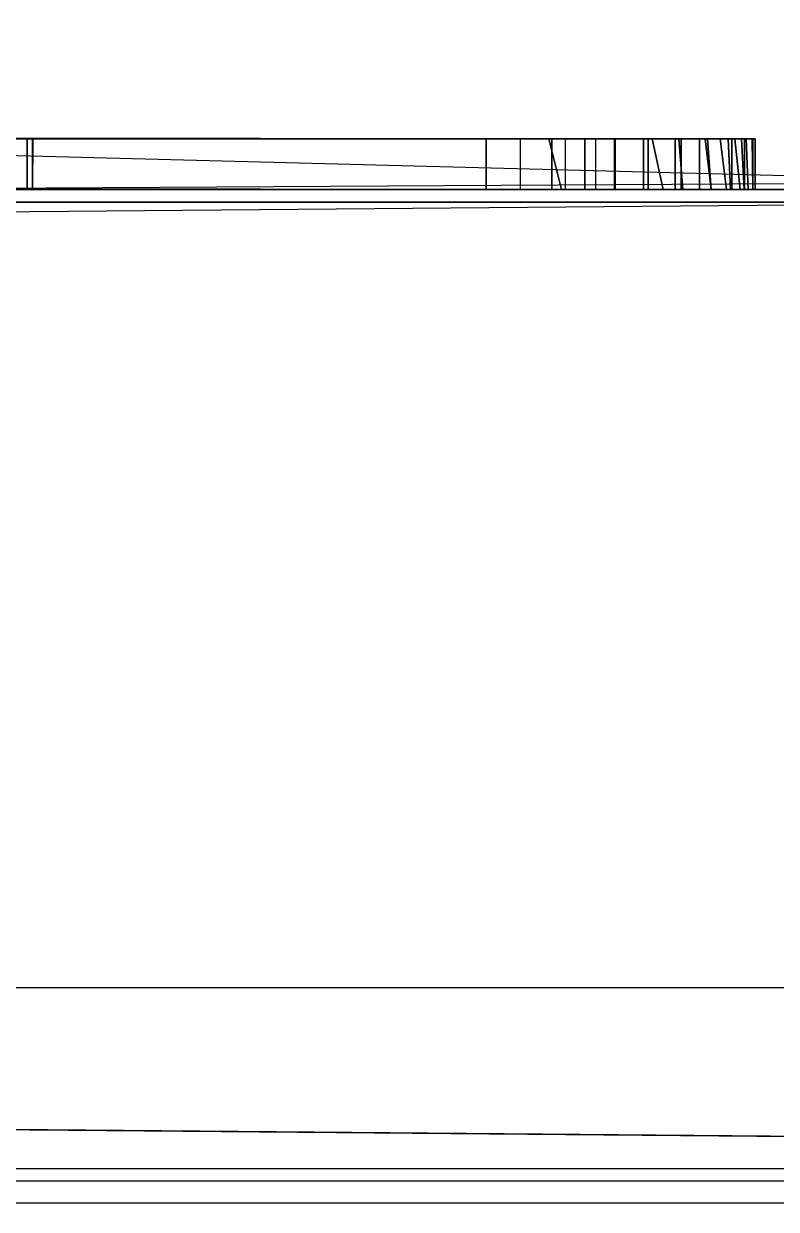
# Model space of a CAD drawing. Extents: x -13 to 157, y -487 to -35.
# Drawn here: x 7.82 to 19.7, y -62.71 to -44 of the extents above; entities that cross this region are included whole.
import ezdxf

# ---------------------------------------------------------------- set-up
doc = ezdxf.new("R2010")
doc.units = 0
doc.header["$MEASUREMENT"] = 0
doc.layers.add('3D', color=12, linetype='Continuous', true_color=0xca0707)

msp = doc.modelspace()

# ---------------------------------------------------------------- linework, layer by layer
at = {"layer": '3D'}
for p, q in [((7.848, -46.612, 52.813), (16.369, -46.612, 52.813)), ((7.848, -46.612, 596.813), (16.369, -46.612, 596.813))]:
    msp.add_line(p, q, dxfattribs=at)
for points in [[(28.144, -34.612, 40.038), (28.144, -46.612, 40.038), (1.844, -45.929, 40.038), (1.844, -34.612, 40.038)], [(2.469, -61.412, 146.613), (3.669, -46.612, 146.613), (140.269, -45.812, 146.608), (140.262, -62.612, 146.613)], [(139.469, -46.612, 43.213), (140.269, -45.812, 146.613), (2.469, -47.012, 146.613), (4.469, -46.612, 43.213)], [(3.669, -45.812, 52.813), (3.427, -45.893, 52.813), (7.208, -45.812, 75.32), (7.956, -45.812, 75.21)], [(3.669, -45.812, 596.813), (3.427, -45.893, 596.813), (7.208, -45.812, 619.32), (7.956, -45.812, 619.21)], [(3.669, -46.612, 146.613), (3.669, -45.812, 146.613), (16.369, -45.812, 146.613), (16.369, -46.612, 146.613)], [(16.853, -46.612, 52.853), (16.853, -45.812, 52.853), (3.669, -45.812, 52.813), (3.669, -46.612, 52.813)], [(6.741, -45.812, 96.47), (3.669, -45.812, 94.869), (3.669, -45.812, 146.613), (16.369, -45.812, 146.613)], [(3.669, -46.612, 146.613), (3.669, -45.812, 146.613), (16.369, -45.812, 146.613), (16.369, -46.612, 146.613)], [(16.369, -45.812, 52.813), (15.119, -45.812, 75.518), (7.956, -45.812, 75.21), (3.669, -45.812, 52.813)], [(3.669, -46.612, 652.613), (3.669, -45.812, 652.613), (16.369, -45.812, 652.613), (16.369, -46.612, 652.613)], [(16.853, -46.612, 596.853), (16.853, -45.812, 596.853), (3.669, -45.812, 596.813), (3.669, -46.612, 596.813)], [(3.669, -46.612, 652.613), (3.669, -45.812, 652.613), (16.369, -45.812, 652.613), (16.369, -46.612, 652.613)], [(16.369, -45.812, 596.813), (15.119, -45.812, 619.518), (7.956, -45.812, 619.21), (3.669, -45.812, 596.813)], [(6.741, -45.802, 96.47), (7.155, -45.802, 96.687), (17.283, -45.812, 146.302), (16.369, -45.812, 146.613)], [(7.869, -46.607, 640.879), (7.134, -46.613, 640.74), (7.204, -45.812, 640.766), (7.869, -45.812, 640.88)], [(17.283, -45.812, 146.302), (18.198, -45.812, 145.991), (7.869, -45.812, 96.819), (7.155, -45.802, 96.687)], [(7.869, -46.612, 96.819), (7.155, -46.612, 96.687), (7.155, -45.812, 96.687), (7.869, -45.812, 96.819)], [(7.208, -46.612, 75.32), (7.869, -46.612, 75.208), (7.869, -45.812, 75.208), (7.208, -45.812, 75.32)], [(7.208, -46.612, 619.32), (7.869, -46.612, 619.208), (7.869, -45.812, 619.208), (7.208, -45.812, 619.32)], [(7.955, -46.612, 96.817), (7.869, -46.612, 96.819), (7.869, -45.812, 96.819), (7.956, -45.812, 96.817)], [(7.869, -46.612, 75.208), (7.869, -45.812, 75.208), (15.119, -45.812, 75.518), (15.119, -46.612, 75.518)], [(7.869, -45.812, 96.819), (18.198, -45.812, 145.991), (19, -45.812, 145.054), (8.731, -45.812, 96.783)], [(7.958, -46.612, 640.878), (7.869, -46.612, 640.88), (7.869, -45.812, 640.88), (7.959, -45.812, 640.878)], [(7.869, -46.612, 619.208), (7.869, -45.812, 619.208), (15.119, -45.812, 619.518), (15.119, -46.612, 619.518)], [(15.119, -45.812, 96.508), (15.119, -46.612, 96.508), (7.955, -46.612, 96.817), (7.955, -45.812, 96.817)], [(15.119, -45.812, 640.508), (15.119, -46.612, 640.508), (7.958, -46.612, 640.878), (7.959, -45.812, 640.878)], [(8.731, -45.812, 96.783), (19, -45.812, 145.054), (19.369, -45.812, 143.613)], [(19.369, -45.812, 143.613), (8.731, -45.812, 96.783), (15.119, -45.812, 96.508)], [(16.312, -46.612, 96.679), (15.119, -46.612, 96.508), (15.119, -45.812, 96.508), (16.112, -45.812, 96.626)], [(15.119, -45.812, 75.518), (15.656, -45.812, 75.484), (15.656, -46.612, 75.484), (15.119, -46.612, 75.518)], [(15.119, -45.812, 96.508), (16.312, -45.812, 96.679), (19.369, -45.812, 143.613), (15.119, -45.812, 96.508)], [(15.119, -45.812, 75.518), (15.656, -45.812, 75.484), (16.853, -45.812, 52.853), (16.369, -45.812, 52.813)], [(16.312, -46.612, 640.679), (15.119, -46.612, 640.508), (15.119, -45.812, 640.508), (16.112, -45.812, 640.626)], [(15.119, -45.812, 619.518), (15.656, -45.812, 619.484), (15.656, -46.612, 619.484), (15.119, -46.612, 619.518)], [(15.119, -45.812, 619.518), (15.656, -45.812, 619.484), (16.853, -45.812, 596.853), (16.369, -45.812, 596.813)], [(15.656, -46.612, 75.484), (16.159, -46.612, 75.389), (16.159, -45.812, 75.389), (15.656, -45.812, 75.484)], [(16.853, -45.812, 52.853), (17.606, -45.812, 53.08), (16.159, -45.812, 75.389), (15.656, -45.812, 75.484)], [(15.656, -46.612, 619.484), (16.159, -46.612, 619.389), (16.159, -45.812, 619.389), (15.656, -45.812, 619.484)], [(16.853, -45.812, 596.853), (17.606, -45.812, 597.08), (16.159, -45.812, 619.389), (15.656, -45.812, 619.484)], [(17.156, -46.612, 97.028), (16.312, -46.612, 96.679), (16.112, -45.812, 96.626), (17.156, -45.812, 97.028)], [(17.156, -46.612, 641.028), (16.312, -46.612, 640.679), (16.112, -45.812, 640.626), (17.156, -45.812, 641.028)], [(16.159, -46.612, 75.389), (16.676, -46.612, 75.223), (16.676, -45.812, 75.223), (16.159, -45.812, 75.389)], [(16.159, -45.812, 75.389), (16.676, -45.812, 75.223), (18.107, -45.812, 53.368), (17.606, -45.812, 53.08)], [(16.159, -46.612, 619.389), (16.676, -46.612, 619.223), (16.676, -45.812, 619.223), (16.159, -45.812, 619.389)], [(16.159, -45.812, 619.389), (16.676, -45.812, 619.223), (18.107, -45.812, 597.368), (17.606, -45.812, 597.08)], [(16.312, -45.812, 96.679), (17.156, -45.812, 97.028), (19.369, -45.812, 143.613), (16.312, -45.812, 96.679)], [(16.369, -46.612, 146.613), (18.198, -46.612, 145.991), (18.198, -45.812, 145.991), (16.369, -45.812, 146.613)], [(16.369, -46.612, 652.613), (18.198, -46.612, 651.991), (18.198, -45.812, 651.991), (16.369, -45.812, 652.613)], [(16.676, -46.612, 75.223), (17.147, -46.612, 75.003), (17.147, -45.812, 75.003), (16.676, -45.812, 75.223)], [(18.107, -45.812, 53.368), (18.49, -45.812, 53.692), (17.147, -45.812, 75.003), (16.676, -45.812, 75.223)], [(16.676, -46.612, 619.223), (17.147, -46.612, 619.003), (17.147, -45.812, 619.003), (16.676, -45.812, 619.223)], [(18.107, -45.812, 597.368), (18.49, -45.812, 597.692), (17.147, -45.812, 619.003), (16.676, -45.812, 619.223)], [(17.606, -46.612, 53.08), (16.853, -46.612, 52.853), (16.853, -45.812, 52.853), (17.606, -45.812, 53.08)], [(17.606, -46.612, 597.08), (16.853, -46.612, 596.853), (16.853, -45.812, 596.853), (17.606, -45.812, 597.08)], [(17.147, -46.612, 75.003), (17.681, -46.612, 74.659), (17.681, -45.812, 74.659), (17.147, -45.812, 75.003)], [(17.147, -45.812, 75.003), (17.681, -45.812, 74.659), (18.915, -45.812, 54.227), (18.49, -45.812, 53.692)], [(17.147, -46.612, 619.003), (17.681, -46.612, 618.659), (17.681, -45.812, 618.659), (17.147, -45.812, 619.003)], [(17.147, -45.812, 619.003), (17.681, -45.812, 618.659), (18.915, -45.812, 598.227), (18.49, -45.812, 597.692)], [(17.913, -46.612, 97.556), (17.156, -46.612, 97.028), (17.156, -45.812, 97.028), (17.741, -45.812, 97.414)], [(17.156, -45.812, 97.028), (17.913, -45.812, 97.556), (19.369, -45.812, 143.613), (17.156, -45.812, 97.028)], [(17.913, -46.612, 641.556), (17.156, -46.612, 641.028), (17.156, -45.812, 641.028), (17.741, -45.812, 641.414)], [(18.107, -46.612, 53.368), (17.606, -46.612, 53.08), (17.606, -45.812, 53.08), (18.107, -45.812, 53.368)], [(18.107, -46.612, 597.368), (17.606, -46.612, 597.08), (17.606, -45.812, 597.08), (18.107, -45.812, 597.368)], [(17.681, -46.612, 74.659), (18.224, -46.612, 74.17), (18.164, -45.812, 74.233), (17.681, -45.812, 74.659)], [(18.915, -45.812, 54.227), (19.257, -45.812, 55.002), (18.674, -45.812, 73.597), (17.681, -45.812, 74.659)], [(17.681, -46.612, 618.659), (18.224, -46.612, 618.17), (18.164, -45.812, 618.233), (17.681, -45.812, 618.659)], [(18.915, -45.812, 598.227), (19.257, -45.812, 599.002), (18.674, -45.812, 617.597), (17.681, -45.812, 618.659)], [(18.674, -46.612, 98.43), (17.913, -46.612, 97.556), (17.741, -45.812, 97.414), (18.581, -45.812, 98.293)], [(18.674, -46.612, 642.43), (17.913, -46.612, 641.556), (17.741, -45.812, 641.414), (18.581, -45.812, 642.293)], [(17.913, -45.812, 97.556), (18.674, -45.812, 98.43), (19.369, -45.812, 143.613), (17.913, -45.812, 97.556)], [(18.49, -46.612, 53.692), (18.107, -46.612, 53.368), (18.107, -45.812, 53.368), (18.49, -45.812, 53.692)], [(18.49, -46.612, 597.692), (18.107, -46.612, 597.368), (18.107, -45.812, 597.368), (18.49, -45.812, 597.692)], [(18.224, -46.612, 74.17), (18.674, -46.612, 73.597), (18.615, -45.812, 73.684), (18.164, -45.812, 74.233)], [(18.224, -46.612, 618.17), (18.674, -46.612, 617.597), (18.615, -45.812, 617.684), (18.164, -45.812, 618.233)], [(18.198, -46.612, 145.991), (19, -46.612, 145.054), (19, -45.812, 145.054), (18.198, -45.812, 145.991)], [(18.198, -46.612, 651.991), (19, -46.612, 651.054), (19, -45.812, 651.054), (18.198, -45.812, 651.991)], [(18.915, -46.612, 54.227), (18.49, -46.612, 53.692), (18.49, -45.812, 53.692), (18.813, -45.812, 54.074)], [(18.915, -46.612, 598.227), (18.49, -46.612, 597.692), (18.49, -45.812, 597.692), (18.813, -45.812, 598.074)], [(19.192, -46.612, 99.544), (18.674, -46.612, 98.43), (18.581, -45.812, 98.293), (19.153, -45.812, 99.42)], [(19.192, -46.612, 643.544), (18.674, -46.612, 642.43), (18.581, -45.812, 642.293), (19.153, -45.812, 643.42)], [(18.674, -46.612, 73.597), (18.977, -46.612, 73.05), (18.941, -45.812, 73.127), (18.615, -45.812, 73.684)], [(18.674, -46.612, 617.597), (18.977, -46.612, 617.05), (18.941, -45.812, 617.127), (18.615, -45.812, 617.684)], [(18.674, -45.812, 98.43), (19.369, -45.812, 100.758), (19.369, -45.812, 143.613), (18.674, -45.812, 98.43)], [(18.674, -45.812, 73.597), (19.198, -45.812, 72.462), (19.369, -45.812, 55.813), (19.257, -45.812, 55.002)], [(18.674, -45.812, 617.597), (19.198, -45.812, 616.462), (19.369, -45.812, 599.813), (19.257, -45.812, 599.002)], [(19.129, -46.612, 54.638), (18.915, -46.612, 54.227), (18.813, -45.812, 54.074), (19.048, -45.812, 54.463)], [(19.129, -46.612, 598.638), (18.915, -46.612, 598.227), (18.813, -45.812, 598.074), (19.048, -45.812, 598.463)], [(18.977, -46.612, 73.05), (19.198, -46.612, 72.462), (19.198, -45.812, 72.462), (18.941, -45.812, 73.127)], [(18.977, -46.612, 617.05), (19.198, -46.612, 616.462), (19.198, -45.812, 616.462), (18.941, -45.812, 617.127)], [(19, -46.612, 145.054), (19.369, -46.612, 143.613), (19.369, -45.812, 143.613), (19, -45.812, 145.054)], [(19, -46.612, 651.054), (19.369, -46.612, 649.613), (19.369, -45.812, 649.613), (19, -45.812, 651.054)], [(19.257, -46.612, 55.002), (19.129, -46.612, 54.638), (19.048, -45.812, 54.463), (19.227, -45.812, 54.901)], [(19.257, -46.612, 599.002), (19.129, -46.612, 598.638), (19.048, -45.812, 598.463), (19.227, -45.812, 598.901)], [(19.369, -46.612, 100.758), (19.192, -46.612, 99.544), (19.153, -45.812, 99.42), (19.369, -45.812, 100.758)], [(19.369, -46.612, 644.758), (19.192, -46.612, 643.544), (19.153, -45.812, 643.42), (19.369, -45.812, 644.758)], [(19.198, -46.612, 72.462), (19.329, -46.612, 71.846), (19.329, -45.812, 71.846), (19.198, -45.812, 72.462)], [(19.198, -45.812, 72.462), (19.369, -45.812, 71.268), (19.369, -45.812, 55.813), (19.198, -45.812, 72.462)], [(19.198, -46.612, 616.462), (19.329, -46.612, 615.846), (19.329, -45.812, 615.846), (19.198, -45.812, 616.462)], [(19.198, -45.812, 616.462), (19.369, -45.812, 615.268), (19.369, -45.812, 599.813), (19.198, -45.812, 616.462)], [(19.332, -46.612, 55.348), (19.257, -46.612, 55.002), (19.227, -45.812, 54.901), (19.32, -45.812, 55.277)], [(19.332, -46.612, 599.348), (19.257, -46.612, 599.002), (19.227, -45.812, 598.901), (19.32, -45.812, 599.277)], [(19.369, -46.612, 55.813), (19.332, -46.612, 55.348), (19.321, -45.812, 55.28), (19.369, -45.812, 55.813)], [(19.369, -46.612, 599.813), (19.332, -46.612, 599.348), (19.321, -45.812, 599.28), (19.369, -45.812, 599.813)], [(19.329, -46.612, 71.846), (19.369, -46.612, 71.268), (19.369, -45.812, 71.268), (19.329, -45.812, 71.846)], [(19.329, -46.612, 615.846), (19.369, -46.612, 615.268), (19.369, -45.812, 615.268), (19.329, -45.812, 615.846)], [(19.369, -46.612, 143.613), (19.369, -45.812, 143.613), (19.369, -45.812, 100.758), (19.369, -46.612, 100.758)], [(19.369, -46.612, 71.268), (19.369, -45.812, 71.268), (19.369, -45.812, 55.813), (19.369, -46.612, 55.813)], [(19.369, -46.612, 649.613), (19.369, -45.812, 649.613), (19.369, -45.812, 644.758), (19.369, -46.612, 644.758)], [(19.369, -46.612, 615.268), (19.369, -45.812, 615.268), (19.369, -45.812, 599.813), (19.369, -46.612, 599.813)], [(139.469, -46.612, 587.213), (140.669, -46.812, 656.613), (2.469, -46.812, 657.413), (4.469, -46.612, 587.213)], [(4.469, -46.612, 587.213), (139.469, -46.612, 587.213), (139.469, -486.612, 587.213), (3.354, -485.712, 586.113)], [(4.469, -46.612, 579.213), (139.469, -46.612, 579.213), (139.469, -486.612, 579.213), (3.354, -485.712, 578.113)], [(4.469, -46.612, 35.213), (139.469, -46.612, 35.213), (139.469, -486.612, 35.213), (3.354, -485.712, 34.113)], [(4.469, -46.612, 43.213), (139.469, -46.612, 43.213), (139.469, -486.612, 43.213), (3.354, -485.712, 42.113)], [(3.669, -46.612, 52.813), (3.427, -46.693, 52.813), (7.208, -46.612, 75.32), (7.956, -46.612, 75.21)], [(3.669, -46.612, 596.813), (3.427, -46.693, 596.813), (7.208, -46.612, 619.32), (7.956, -46.612, 619.21)], [(16.369, -46.612, 52.813), (15.119, -46.612, 75.518), (7.956, -46.612, 75.21), (3.669, -46.612, 52.813)], [(6.741, -46.612, 96.47), (3.669, -46.612, 94.869), (3.669, -46.612, 146.613), (16.369, -46.612, 146.613)], [(16.369, -46.612, 596.813), (15.119, -46.612, 619.518), (7.956, -46.612, 619.21), (3.669, -46.612, 596.813)], [(42.469, -46.612, 35.213), (42.469, -46.612, 43.213), (4.469, -46.612, 43.213), (4.469, -46.612, 35.213)], [(42.469, -46.612, 35.213), (4.469, -46.612, 35.213), (4.469, -486.612, 35.213), (42.469, -486.612, 35.213)], [(42.469, -486.612, 43.213), (4.469, -486.612, 43.213), (4.469, -46.612, 43.213), (42.469, -46.612, 43.213)], [(42.469, -46.612, 35.213), (42.469, -46.612, 43.213), (4.469, -46.612, 43.213), (4.469, -46.612, 35.213)], [(139.469, -46.612, 579.213), (139.469, -46.612, 587.213), (4.469, -46.612, 587.213), (4.469, -46.612, 579.213)], [(42.469, -46.612, 579.213), (42.469, -46.612, 587.213), (4.469, -46.612, 587.213), (4.469, -46.612, 579.213)], [(42.469, -46.612, 579.213), (4.469, -46.612, 579.213), (4.469, -486.612, 579.213), (42.469, -486.612, 579.213)], [(139.469, -46.612, 35.213), (139.469, -46.612, 43.213), (4.469, -46.612, 43.213), (4.469, -46.612, 35.213)], [(6.741, -46.602, 96.47), (7.155, -46.602, 96.687), (17.283, -46.612, 146.302), (16.369, -46.612, 146.613)], [(17.283, -46.612, 146.302), (18.198, -46.612, 145.991), (7.869, -46.612, 96.819), (7.155, -46.602, 96.687)], [(7.869, -46.612, 96.819), (18.198, -46.612, 145.991), (19, -46.612, 145.054), (8.731, -46.612, 96.783)], [(8.731, -46.612, 96.783), (19, -46.612, 145.054), (19.369, -46.612, 143.613)], [(19.369, -46.612, 143.613), (8.731, -46.612, 96.783), (15.119, -46.612, 96.508)], [(15.119, -46.612, 75.518), (15.656, -46.612, 75.484), (16.853, -46.612, 52.853), (16.369, -46.612, 52.813)], [(15.119, -46.612, 96.508), (16.312, -46.612, 96.679), (19.369, -46.612, 143.613), (15.119, -46.612, 96.508)], [(15.119, -46.612, 619.518), (15.656, -46.612, 619.484), (16.853, -46.612, 596.853), (16.369, -46.612, 596.813)], [(16.853, -46.612, 52.853), (17.606, -46.612, 53.08), (16.159, -46.612, 75.389), (15.656, -46.612, 75.484)], [(16.853, -46.612, 596.853), (17.606, -46.612, 597.08), (16.159, -46.612, 619.389), (15.656, -46.612, 619.484)], [(16.159, -46.612, 75.389), (16.676, -46.612, 75.223), (18.107, -46.612, 53.368), (17.606, -46.612, 53.08)], [(16.159, -46.612, 619.389), (16.676, -46.612, 619.223), (18.107, -46.612, 597.368), (17.606, -46.612, 597.08)], [(16.312, -46.612, 96.679), (17.156, -46.612, 97.028), (19.369, -46.612, 143.613), (16.312, -46.612, 96.679)], [(18.107, -46.612, 53.368), (18.49, -46.612, 53.692), (17.147, -46.612, 75.003), (16.676, -46.612, 75.223)], [(18.107, -46.612, 597.368), (18.49, -46.612, 597.692), (17.147, -46.612, 619.003), (16.676, -46.612, 619.223)], [(17.147, -46.612, 75.003), (17.681, -46.612, 74.659), (18.915, -46.612, 54.227), (18.49, -46.612, 53.692)], [(17.147, -46.612, 619.003), (17.681, -46.612, 618.659), (18.915, -46.612, 598.227), (18.49, -46.612, 597.692)], [(17.156, -46.612, 97.028), (17.913, -46.612, 97.556), (19.369, -46.612, 143.613), (17.156, -46.612, 97.028)], [(18.915, -46.612, 54.227), (19.257, -46.612, 55.002), (18.674, -46.612, 73.597), (17.681, -46.612, 74.659)], [(18.915, -46.612, 598.227), (19.257, -46.612, 599.002), (18.674, -46.612, 617.597), (17.681, -46.612, 618.659)], [(17.913, -46.612, 97.556), (18.674, -46.612, 98.43), (19.369, -46.612, 143.613), (17.913, -46.612, 97.556)], [(18.674, -46.612, 73.597), (19.198, -46.612, 72.462), (19.369, -46.612, 55.813), (19.257, -46.612, 55.002)], [(18.674, -46.612, 98.43), (19.369, -46.612, 100.758), (19.369, -46.612, 143.613), (18.674, -46.612, 98.43)], [(18.674, -46.612, 98.43), (19.369, -46.612, 100.758), (19.192, -46.612, 99.544), (18.674, -46.612, 98.43)], [(18.674, -46.612, 617.597), (19.198, -46.612, 616.462), (19.369, -46.612, 599.813), (19.257, -46.612, 599.002)], [(18.674, -46.612, 642.43), (19.369, -46.612, 644.758), (19.192, -46.612, 643.544), (18.674, -46.612, 642.43)], [(19.198, -46.612, 72.462), (19.369, -46.612, 71.268), (19.369, -46.612, 55.813), (19.198, -46.612, 72.462)], [(19.198, -46.612, 616.462), (19.369, -46.612, 615.268), (19.369, -46.612, 599.813), (19.198, -46.612, 616.462)], [(4.019, -62.612, 657.413), (4.019, -46.812, 657.413), (138.746, -46.812, 656.613), (139.392, -62.612, 656.613)], [(40.669, -59.212, 42.113), (-1.631, -59.212, 42.113), (-1.631, -485.712, 42.113), (40.669, -485.712, 42.113)], [(138.77, -62.064, 42.92), (140.269, -62.612, 146.613), (3.393, -61.414, 146.613), (3.77, -62.064, 42.92)], [(138.77, -62.064, 586.92), (138.949, -62.264, 656.32), (1.77, -62.264, 657.12), (3.77, -62.064, 586.92)]]:
    msp.add_3dface(points, dxfattribs=at)

doc.saveas('drawing.dxf')
